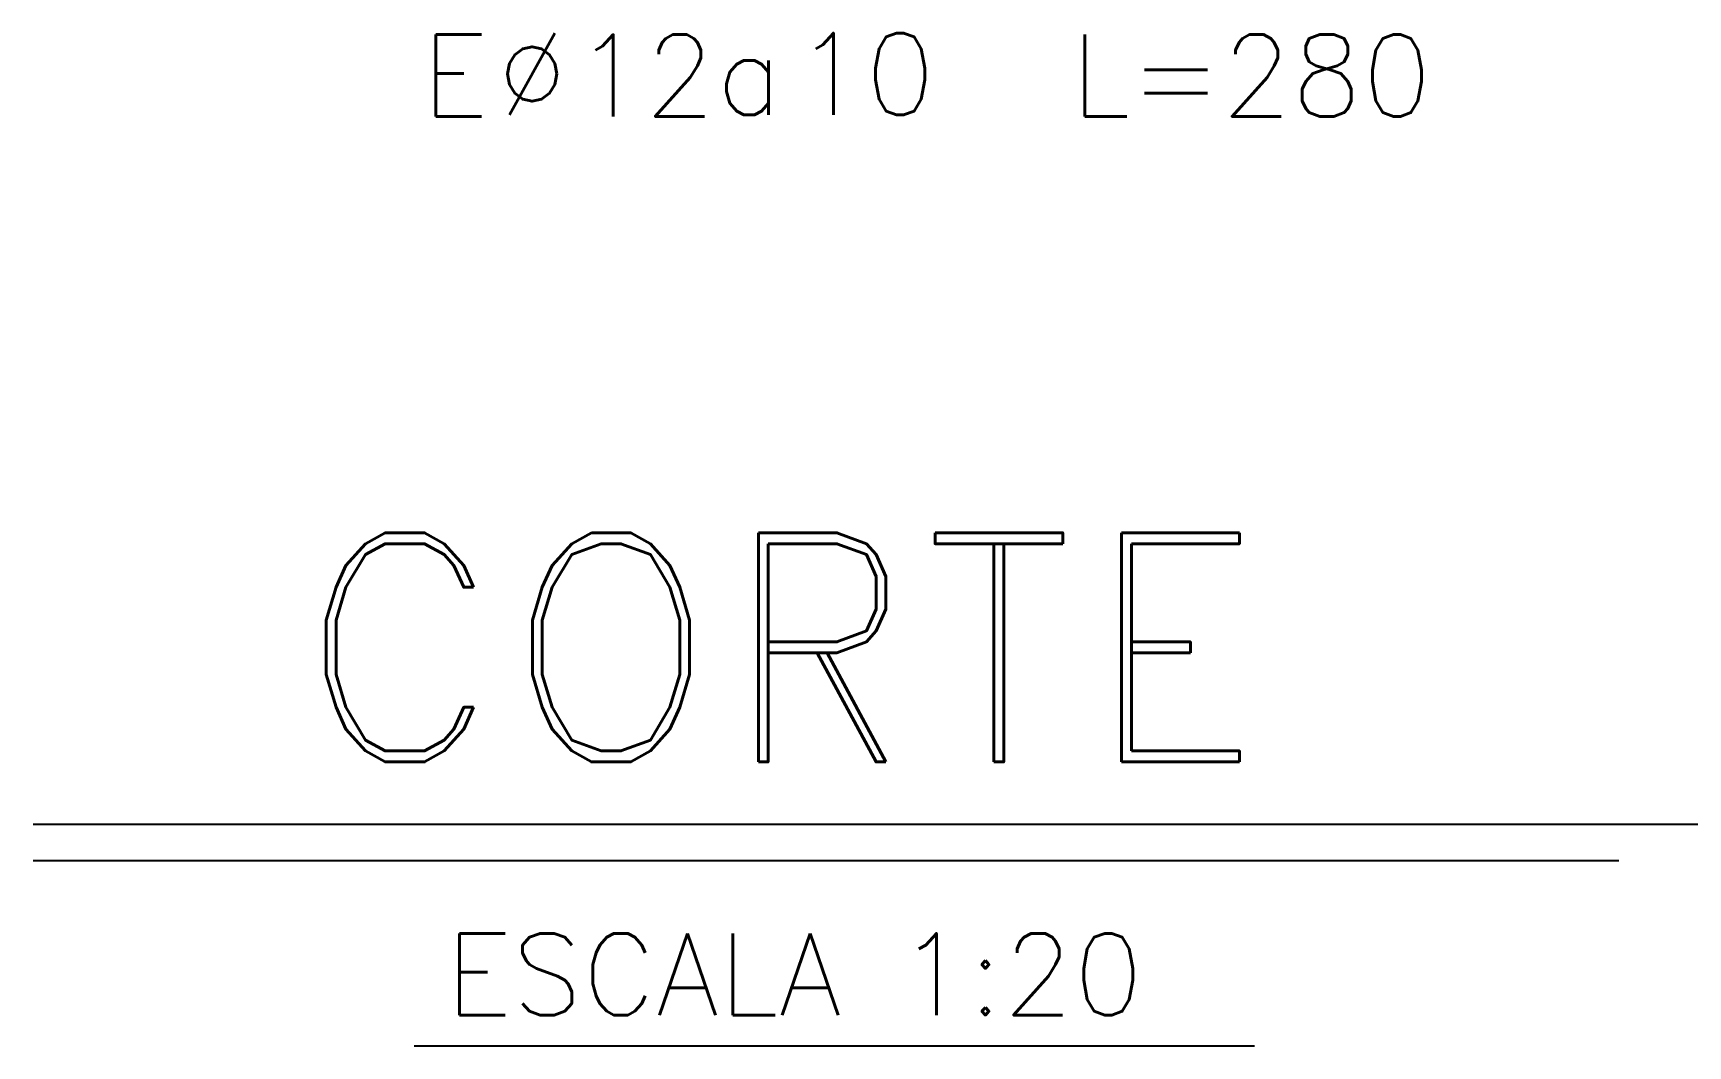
# Model space of a CAD drawing. Extents: x -9609 to 18865, y -11714 to 16567.
# Drawn here: x 3957.7 to 4185.2, y 1484.8 to 1624.1 of the extents above; entities that cross this region are included whole.
import ezdxf
from ezdxf.enums import TextEntityAlignment as Align

# ---------------------------------------------------------------- set-up
doc = ezdxf.new("R2010")
doc.units = 0
doc.header["$LTSCALE"] = 30
doc.header["$MEASUREMENT"] = 0
doc.layers.get('0').update_dxf_attribs({"linetype": 'CONTINUOUS'})
doc.layers.add('EJEI$0$RLA-CORTES', color=5, linetype='CONTINUOUS')
doc.layers.add('EJEI$0$RLA-FE', color=7, linetype='CONTINUOUS')
doc.styles.add('EJEI$0$RomanS', font='romans.shx', dxfattribs={"height": 11.25})
doc.styles.add('EJEI$0$SIETE50', font='ROMAND.SHX', dxfattribs={"height": 31.5})

# ---------------------------------------------------------------- blocks, each defined once
blk = doc.blocks.new('EJEI$0$TITULO_CORTE')
at = {"layer": 'EJEI$0$RLA-CORTES', "color": 6}
for p, q in [((-45.82, -250), (286.21, -250)), ((-45.82, -255), (172.21, -255))]:
    blk.add_line(p, q, dxfattribs=at)
at = {"layer": 'EJEI$0$RLA-CORTES', "color": 3}
blk.add_line((6.57, -280.48), (122.1, -280.48), dxfattribs=at)
at = {"layer": 'EJEI$0$RLA-CORTES', "color": 6, "style": 'EJEI$0$SIETE50'}
blk.add_text('CORTE', height=31.5, dxfattribs=at).set_placement((-9.55, -241.42))
at = {"layer": 'EJEI$0$RLA-CORTES', "color": 6, "style": 'EJEI$0$SIETE50', "flags": 12}
blk.add_attdef('CORTE', text='', height=31.5, dxfattribs=at).set_placement((238.79, -226.4), align=Align.MIDDLE_CENTER)
at = {"layer": 'EJEI$0$RLA-CORTES', "color": 3, "style": 'EJEI$0$RomanS', "flags": 12}
blk.add_attdef('ESCALA', (10.88, -276.25), '', height=11.25, dxfattribs=at)
blk.add_attdef('PLANO', text='', height=13, dxfattribs=at).set_placement((238.87, -272.79), align=Align.MIDDLE)
blk = doc.blocks.new('*U27')
at = {"layer": 'EJEI$0$RLA-FE', "color": 3, "style": 'EJEI$0$RomanS'}
for tag, flags, p in [('PARCIAL1', 8, (98.83, 39.99)), ('DIAM', 12, (45.02, -156.76))]:
    blk.add_attdef(tag, text='', height=11.25, dxfattribs=dict(at, flags=flags)).set_placement(p, align=Align.CENTER)
at = {"layer": 'EJEI$0$RLA-FE', "color": 3, "style": 'EJEI$0$RomanS', "flags": 8}
for tag, p in [('PARCIAL2', (-0.61, -58.14)), ('ESTRIBO', (23.52, -156.76))]:
    blk.add_attdef(tag, text='', height=11.25, dxfattribs=at).set_placement(p, align=Align.RIGHT)
at = {"layer": 'EJEI$0$RLA-FE', "color": 3, "style": 'EJEI$0$RomanS'}
for tag, p, flags in [('PHI', (24.72, -156.54), 12), ('A', (54.81, -156.54), 12), ('ESP', (65.66, -156.54), 12), ('TEXTO_FE1', (103.59, -156.76), 8), ('TIPO', (99.44, -210.23), 13), ('CORTE', (85.57, -229.16), 13), ('NUM', (93.46, -248.93), 13)]:
    blk.add_attdef(tag, p, '', height=11.25, dxfattribs=dict(at, flags=flags))
blk = doc.blocks.new('EJEI')
at = {"layer": 'EJEI$0$RLA-CORTES'}
ref = blk.add_blockref('EJEI$0$TITULO_CORTE', (1321.86, -604.15), dxfattribs=at)
ref.add_attrib('ESCALA', 'ESCALA 1:20', (1332.74, -880.4), dxfattribs={"color": 3, "height": 11.25, "style": 'EJEI$0$RomanS'})
at = {"layer": 'EJEI$0$RLA-FE'}
ref = blk.add_blockref('*U27', (1315.12, -600.07), dxfattribs=at)
ref.add_attrib('DIAM', '12', dxfattribs={"color": 3, "height": 11.25, "style": 'EJEI$0$RomanS'}).set_placement((1360.14, -756.82), align=Align.CENTER)
ref.add_attrib('ESTRIBO', 'E', dxfattribs={"color": 3, "height": 11.25, "style": 'EJEI$0$RomanS'}).set_placement((1338.65, -756.82), align=Align.RIGHT)
ref.add_attrib('TEXTO_FE1', 'L=280', (1418.72, -756.82), dxfattribs={"color": 3, "height": 11.25, "style": 'EJEI$0$RomanS'})
ref.add_attrib('PHI', '%%C', (1339.84, -756.61), dxfattribs={"color": 3, "height": 11.25, "style": 'EJEI$0$RomanS'})
ref.add_attrib('A', 'a', (1369.93, -756.61), dxfattribs={"color": 3, "height": 11.25, "style": 'EJEI$0$RomanS'})
ref.add_attrib('ESP', '10', (1380.79, -756.61), dxfattribs={"color": 3, "height": 11.25, "style": 'EJEI$0$RomanS'})

msp = doc.modelspace()

# ---------------------------------------------------------------- block references
msp.add_blockref('EJEI', (2681.64, 2369.47))

doc.saveas('drawing.dxf')
